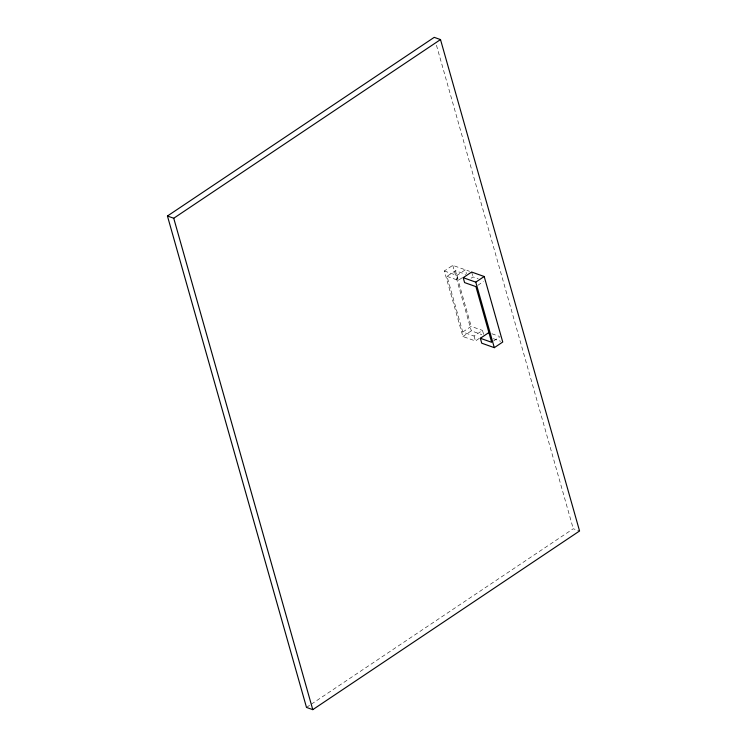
<?xml version="1.0" encoding="UTF-8"?>
<svg xmlns="http://www.w3.org/2000/svg" width="747" height="747" viewBox="0 0 747 747"><rect width="100%" height="100%" fill="white"/><g stroke="black" fill="none" stroke-linecap="round" stroke-linejoin="round"><path stroke-width="0.56" stroke-dasharray="3.73 2.8" d="M479.201 338.456L475.456 340.968L462.888 336.505L444.344 270.984L452.766 265.344L469.527 271.292M483.598 334.339L482.487 330.407L474.065 336.047L462.748 332.032L446.995 276.343L455.418 270.703L465.698 274.354M444.344 270.984L456.912 275.447L465.344 269.807L466.455 273.738M446.995 276.343L458.303 280.358L462.048 277.856M471.142 278.201L473.019 276.95L478.155 278.771M477.781 285.354L483.393 281.591M462.748 332.032L471.18 326.392L482.487 330.407M462.888 336.505L471.31 330.865L481.787 334.581M493.534 341.043L500.088 336.654M306.494 707.418L310.36 704.832M311.331 704.178L573.266 528.755L579.56 530.986M491.862 333.741L499.061 336.29M493.309 338.671L500.639 341.276M436.444 45.203L573.266 528.755M471.628 272.039L473.019 276.95M456.912 275.447L458.303 280.358M474.065 336.047L475.456 340.968M455.418 270.703L471.18 326.392M452.766 265.344L471.31 330.865"/><path stroke-width="1.12" d="M167.44 216.014L434.222 37.35L440.506 39.582L579.56 530.986L312.778 709.65L306.494 707.418L167.44 216.014L173.734 218.245L440.506 39.582M480.349 338.279L491.666 342.303L475.904 286.605L464.587 282.59L463.196 277.679L471.628 272.039L484.196 276.502L502.74 342.023L494.309 347.663L481.74 343.2L480.349 338.279L488.771 332.639M463.196 277.679L475.774 282.142L484.196 276.502M475.774 282.142L494.309 347.663M173.734 218.245L312.778 709.65"/></g></svg>
